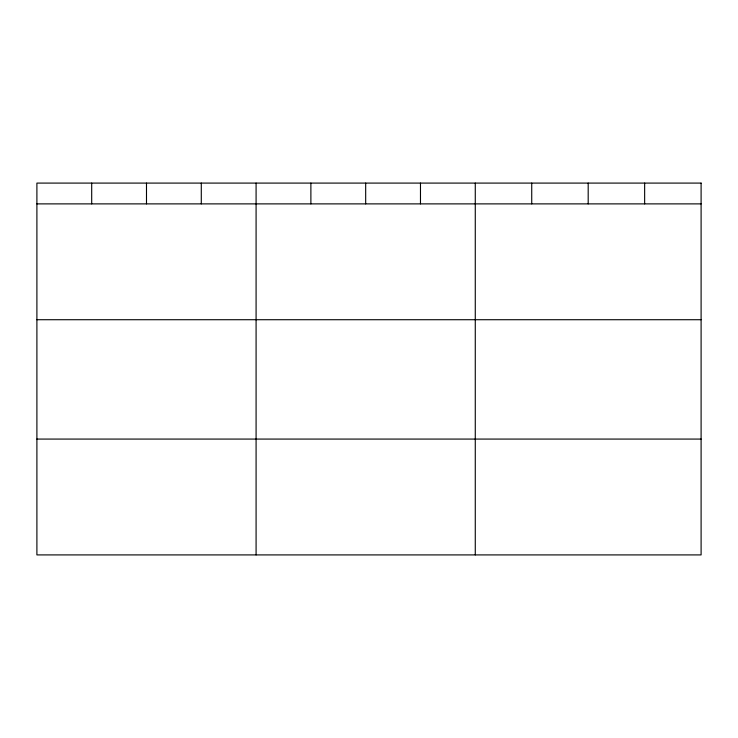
<?xml version="1.0" encoding="UTF-8"?>
<svg xmlns="http://www.w3.org/2000/svg" width="738" height="738" viewBox="0 0 738 738"><rect width="100%" height="100%" fill="white"/><g stroke="black" fill="none" stroke-linecap="round" stroke-linejoin="round"><path stroke-width="1.11" d="M36.9 203.882L701.1 203.882M36.9 319.72L701.1 319.72M36.9 439.073L701.1 439.073M644.643 183.089L644.643 203.882M588.186 183.089L588.186 203.882M531.729 183.089L531.729 203.882M475.272 183.089L475.272 554.911M420.476 183.089L420.476 203.882M365.679 183.089L365.679 203.882M310.882 183.089L310.882 203.882M256.086 183.089L256.086 554.911M201.289 183.089L201.289 203.882M146.493 183.089L146.493 203.882M91.697 183.089L91.697 203.882M701.1 183.089L36.9 183.089L36.9 554.911L701.1 554.911L701.1 183.089"/></g></svg>
